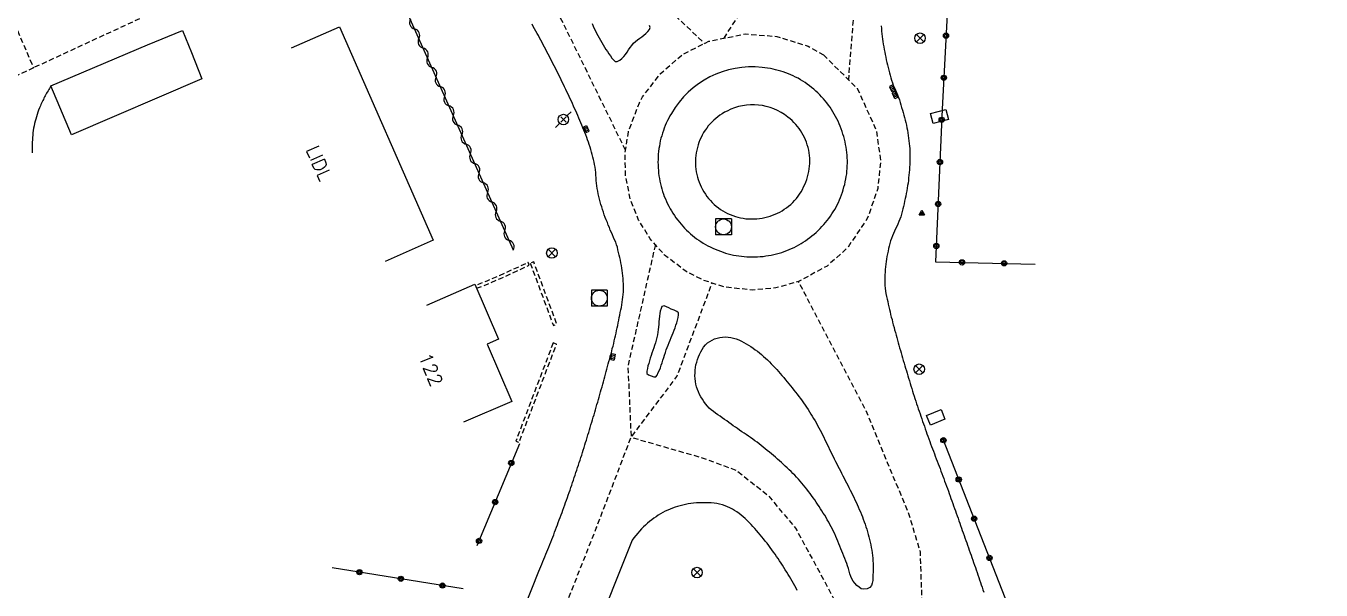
# Model space of a CAD drawing. Header units: millimetres. Extents: x 110000 to 111000, y 128000 to 129001.
# Drawn here: x 110256.8 to 110379.9, y 128179.9 to 128233.5 of the extents above; entities that cross this region are included whole.
import ezdxf
from ezdxf.enums import TextEntityAlignment as Align

# ---------------------------------------------------------------- set-up
doc = ezdxf.new("R2010")
doc.units = ezdxf.units.MM
doc.linetypes.add('DASHED', pattern=[0.75, 0.5, -0.25])
doc.layers.get('0').update_dxf_attribs({"linetype": 'CONTINUOUS'})
for name, color, linetype in [('W0001', 6, 'DASHED'), ('W0008', 7, 'CONTINUOUS'), ('W0100', 7, 'CONTINUOUS'), ('W0112', 1, 'DASHED'), ('W0310', 3, 'CONTINUOUS'), ('W0322', 7, 'CONTINUOUS'), ('W0400', 7, 'CONTINUOUS'), ('W0420', 7, 'CONTINUOUS'), ('W0454', 7, 'CONTINUOUS'), ('W0469', 7, 'CONTINUOUS'), ('W0851', 7, 'CONTINUOUS'), ('W0984', 7, 'CONTINUOUS'), ('W0991', 7, 'CONTINUOUS'), ('W1471', 7, 'CONTINUOUS')]:
    doc.layers.add(name, color=color, linetype=linetype)
doc.styles.get("Standard").update_dxf_attribs({"font": 'romans.shx', "width": 0.85})

# ---------------------------------------------------------------- blocks, each defined once
blk = doc.blocks.new('t322o')
at = {"color": 0, "linetype": 'Continuous'}
for radius in [0.25, 0.15]:
    blk.add_circle((0, 0), radius, dxfattribs=at)
blk = doc.blocks.new('t310o')
at = {"color": 0, "linetype": 'Continuous'}
for centre, start, end in [((-0.5, 0.38), 216.8699, 323.1304), ((0.5, -0.37), 36.8699, 143.1303)]:
    blk.add_arc(centre, 0.625, start, end, dxfattribs=at)
blk = doc.blocks.new('T400')
for p, q in [((-0.15, 0.3), (0.15, 0.3)), ((-0.15, -0.25), (-0.15, 0.3)), ((-0.15, 0.15), (0.15, 0.15)), ((-0.15, 0), (0.15, 0)), ((0.15, 0.3), (0.15, -0.25)), ((-0.15, -0.15), (0.15, -0.15)), ((-0.15, -0.25), (-0.15, -0.3)), ((-0.15, -0.3), (0.15, -0.3)), ((0.15, -0.3), (0.15, -0.25))]:
    blk.add_line(p, q)
blk = doc.blocks.new('T420')
for p, q in [((0.75, 0.75), (-0.75, 0.75)), ((-0.75, 0.75), (-0.75, -0.75)), ((0.75, 0.75), (0.75, -0.75)), ((0.75, -0.75), (-0.75, -0.75))]:
    blk.add_line(p, q)
blk.add_ellipse((0, 0), major_axis=(-0.53, 0.53), ratio=1, start_param=3.926991, end_param=10.210176)
blk = doc.blocks.new('T454')
for p, q in [((-0.25, 0.25), (0.25, -0.25)), ((-0.25, -0.25), (0.25, 0.25)), ((0.75, 0.75), (0.375, 0.375)), ((-0.375, -0.375), (-0.75, -0.75))]:
    blk.add_line(p, q)
blk.add_ellipse((0, 0), major_axis=(0.354, 0.354), ratio=1, start_param=5.497787143782138, end_param=11.78097245096172)
blk = doc.blocks.new('T851')
for p, q in [((-0.25, -0.15), (0, 0.32)), ((0, 0.32), (0.25, -0.15)), ((-0.25, -0.15), (0.25, -0.15))]:
    blk.add_line(p, q)
for major_axis in [(-0.106, 0.106), (-0.0354, 0.0354), (-0.0236, 0.0236)]:
    blk.add_ellipse((0, 0), major_axis=major_axis, ratio=1, start_param=3.926991, end_param=10.210176)
blk = doc.blocks.new('T1471')
at = {"color": 0, "linetype": 'Continuous', "flags": 128}
blk.add_lwpolyline([(-0.75, -0.5), (-0.75, 0.5), (0.75, 0.5), (0.75, -0.5), (-0.75, -0.5)], dxfattribs=at)
blk = doc.blocks.new('T469')
at = {"color": 0, "linetype": 'Continuous', "flags": 128}
for points in [[(-0.35, 0.35), (0.35, -0.35)], [(-0.35, -0.35), (0.35, 0.35)]]:
    blk.add_lwpolyline(points, dxfattribs=at)
at = {"color": 0, "linetype": 'Continuous'}
blk.add_circle((0, 0), 0.5, dxfattribs=at)

msp = doc.modelspace()

# ---------------------------------------------------------------- linework, layer by layer
at = {"layer": 'W0001'}
for points in [[(110255.35, 128277.45), (110251.17, 128275.71), (110241.88, 128271.82), (110239.68, 128270.91), (110257.57, 128229.51)], [(110273.1, 128236.68), (110257.57, 128229.51), (110252, 128226.87)]]:
    msp.add_lwpolyline(points, dxfattribs=at)
at = {"layer": 'W0001', "flags": 128}
for points in [[(110323.19, 128232.32), (110329.28, 128241.89), (110331.5, 128246.09), (110333.72, 128251.09), (110338.45, 128258.67), (110338.59, 128249.66), (110337.47, 128245.93), (110336.4, 128241.36), (110335.72, 128237.47), (110335, 128228.39)], [(110313.83, 128221.67), (110307.9, 128233.76), (110306, 128237.42), (110303.12, 128242.37), (110302.16, 128249.61), (110308.51, 128245.89), (110311.89, 128241.45), (110314.32, 128238.53), (110321.32, 128231.82)], [(110332.63, 128230.73), (110335.85, 128227.55), (110337.68, 128223.5), (110338.06, 128220.6), (110337.79, 128218.03), (110336.83, 128215.25), (110334.91, 128212.4), (110332.98, 128210.68), (110330.27, 128209.21), (110328.11, 128208.6), (110325.86, 128208.4), (110323.27, 128208.68), (110321.28, 128209.31), (110319.58, 128210.16), (110317.54, 128211.73), (110316.17, 128213.27), (110315.07, 128215.04), (110314.3, 128216.96), (110313.82, 128219.32), (110313.79, 128221.4), (110314.1, 128223.44), (110315.14, 128226.18), (110315.45, 128226.75), (110315.45, 128226.75), (110317.12, 128228.93), (110319.26, 128230.79), (110321.74, 128232.03), (110325.19, 128232.72), (110328.21, 128232.49), (110331.18, 128231.57), (110332.63, 128230.73)], [(110316.66, 128212.72), (110314.05, 128201.18), (110314.35, 128194.42), (110318.71, 128200.18), (110322.06, 128209.07)], [(110288.67, 128129.78), (110295.83, 128147.14), (110301.41, 128161.45), (110311.05, 128185.79), (110314.35, 128194.42), (110320.96, 128192.52), (110324.33, 128191.3), (110327.37, 128188.9), (110329.99, 128185.78), (110332.86, 128180.5), (110334.84, 128176.68), (110339.84, 128171.79), (110342.02, 128178.42), (110341.84, 128183.55), (110340.71, 128187.27), (110338.73, 128191.99), (110336.67, 128196.96), (110330.27, 128209.21)]]:
    msp.add_lwpolyline(points, dxfattribs=at)
at = {"layer": 'W0008', "flags": 128}
for points in [[(110303, 128175.14), (110305.58, 128181.69), (110305.68, 128181.92), (110305.78, 128182.15), (110305.88, 128182.38), (110305.97, 128182.61), (110306.07, 128182.84), (110306.16, 128183.08), (110306.26, 128183.31), (110306.35, 128183.54), (110306.45, 128183.77), (110306.54, 128184), (110306.63, 128184.24), (110306.72, 128184.47), (110306.82, 128184.7), (110306.91, 128184.94), (110307, 128185.17), (110307.09, 128185.4), (110307.18, 128185.64), (110307.27, 128185.87), (110307.36, 128186.11), (110307.44, 128186.34), (110307.53, 128186.57), (110307.62, 128186.81), (110307.71, 128187.04), (110307.79, 128187.28), (110307.88, 128187.51), (110307.96, 128187.75), (110308.05, 128187.99), (110308.13, 128188.22), (110308.22, 128188.46), (110308.3, 128188.69), (110308.39, 128188.93), (110308.47, 128189.17), (110308.55, 128189.4), (110308.63, 128189.64), (110308.71, 128189.88), (110308.79, 128190.12), (110308.87, 128190.35), (110308.95, 128190.59), (110309.03, 128190.83), (110309.11, 128191.07), (110309.19, 128191.3), (110309.27, 128191.54), (110309.35, 128191.78), (110309.43, 128192.02), (110309.5, 128192.26), (110309.58, 128192.49), (110309.66, 128192.73), (110309.73, 128192.97), (110309.81, 128193.21), (110309.88, 128193.45), (110309.96, 128193.69), (110310.03, 128193.93), (110310.11, 128194.16), (110310.18, 128194.4), (110310.25, 128194.64), (110310.33, 128194.88), (110310.4, 128195.12), (110310.47, 128195.36), (110310.54, 128195.6), (110310.62, 128195.84), (110310.69, 128196.08), (110310.76, 128196.32), (110310.83, 128196.56), (110310.9, 128196.8), (110310.97, 128197.04), (110311.04, 128197.28), (110311.11, 128197.52), (110311.18, 128197.76), (110311.25, 128198), (110311.32, 128198.24), (110311.39, 128198.48), (110311.46, 128198.73), (110311.52, 128198.97), (110311.59, 128199.21), (110311.66, 128199.45), (110311.73, 128199.69), (110311.79, 128199.93), (110311.86, 128200.17), (110311.92, 128200.41), (110311.99, 128200.66), (110312.06, 128200.9), (110312.12, 128201.14), (110312.19, 128201.38), (110312.25, 128201.62), (110312.32, 128201.86), (110312.38, 128202.11), (110312.45, 128202.35), (110312.51, 128202.59), (110312.57, 128202.84), (110312.64, 128203.08), (110312.7, 128203.33), (110312.76, 128203.57), (110312.81, 128203.82), (110312.87, 128204.06), (110312.93, 128204.31), (110312.98, 128204.56), (110313.04, 128204.8), (110313.09, 128205.05), (110313.14, 128205.3), (110313.19, 128205.54), (110313.23, 128205.79), (110313.28, 128206.03), (110313.33, 128206.28), (110313.38, 128206.52), (110313.43, 128206.76), (110313.48, 128207.01), (110313.52, 128207.25), (110313.55, 128207.5), (110313.58, 128207.74), (110313.61, 128207.99), (110313.62, 128208.24), (110313.63, 128208.49), (110313.63, 128208.74), (110313.62, 128209), (110313.6, 128209.25), (110313.59, 128209.5), (110313.56, 128209.75), (110313.54, 128210), (110313.51, 128210.25), (110313.47, 128210.49), (110313.43, 128210.74), (110313.38, 128210.99), (110313.34, 128211.23), (110313.29, 128211.48), (110313.23, 128211.73), (110313.17, 128211.97), (110313.11, 128212.21), (110313.05, 128212.46), (110312.97, 128212.7), (110312.89, 128212.94), (110312.79, 128213.17), (110312.69, 128213.4), (110312.59, 128213.63), (110312.48, 128213.86), (110312.38, 128214.09), (110312.29, 128214.33), (110312.19, 128214.57), (110312.1, 128214.81), (110312, 128215.06), (110311.9, 128215.3), (110311.81, 128215.55), (110311.72, 128215.79), (110311.64, 128216.04), (110311.56, 128216.29), (110311.49, 128216.54), (110311.42, 128216.78), (110311.36, 128217.03), (110311.3, 128217.28), (110311.24, 128217.53), (110311.19, 128217.79), (110311.14, 128218.04), (110311.1, 128218.29), (110311.06, 128218.54), (110311.04, 128218.8), (110311.02, 128219.05), (110311, 128219.3), (110310.99, 128219.55), (110310.96, 128219.81), (110310.93, 128220.06), (110310.89, 128220.31), (110310.84, 128220.55), (110310.78, 128220.79), (110310.72, 128221.03), (110310.66, 128221.26), (110310.59, 128221.5), (110310.52, 128221.74), (110310.45, 128221.97), (110310.38, 128222.21), (110310.3, 128222.44), (110310.22, 128222.67), (110310.14, 128222.9), (110310.05, 128223.13), (110309.96, 128223.36), (110309.87, 128223.59), (110309.78, 128223.82), (110309.68, 128224.05), (110309.58, 128224.28), (110309.49, 128224.51), (110309.39, 128224.74), (110309.29, 128224.97), (110309.19, 128225.2), (110309.09, 128225.43), (110308.98, 128225.65), (110308.88, 128225.88), (110308.78, 128226.11), (110308.68, 128226.33), (110308.57, 128226.56), (110308.47, 128226.79), (110308.36, 128227.01), (110308.25, 128227.24), (110308.15, 128227.46), (110308.04, 128227.69), (110307.93, 128227.91), (110307.82, 128228.14), (110307.71, 128228.36), (110307.6, 128228.58), (110307.49, 128228.81), (110307.38, 128229.03), (110307.27, 128229.25), (110307.16, 128229.47), (110307.05, 128229.7), (110306.93, 128229.92), (110306.82, 128230.14), (110306.71, 128230.36), (110306.59, 128230.58), (110306.48, 128230.8), (110306.36, 128231.02), (110306.25, 128231.24), (110306.13, 128231.46), (110306.01, 128231.68), (110305.89, 128231.9), (110305.78, 128232.12), (110305.66, 128232.34), (110305.54, 128232.56), (110305.42, 128232.78), (110305.3, 128233), (110305.18, 128233.22), (110305.06, 128233.44), (110304.94, 128233.65)], [(110310.64, 128233.7), (110310.75, 128233.47), (110310.86, 128233.24), (110310.97, 128233.02), (110311.08, 128232.79), (110311.2, 128232.57), (110311.32, 128232.35), (110311.44, 128232.12), (110311.57, 128231.9), (110311.69, 128231.69), (110311.83, 128231.47), (110311.96, 128231.26), (110312.1, 128231.04), (110312.24, 128230.83), (110312.39, 128230.63), (110312.54, 128230.42), (110312.7, 128230.22), (110312.83, 128230.1), (110313.04, 128230.1), (110313.28, 128230.23), (110313.49, 128230.39), (110313.67, 128230.57), (110313.83, 128230.78), (110313.97, 128231), (110314.11, 128231.22), (110314.26, 128231.43), (110314.41, 128231.64), (110314.58, 128231.84), (110314.77, 128232), (110314.97, 128232.16), (110315.17, 128232.31), (110315.38, 128232.46), (110315.58, 128232.61), (110315.77, 128232.77), (110315.95, 128232.95), (110316.11, 128233.15), (110316.18, 128233.35), (110316.11, 128233.53)], [(110338.13, 128233.5), (110338.14, 128233.25), (110338.16, 128232.99), (110338.19, 128232.74), (110338.21, 128232.49), (110338.24, 128232.24), (110338.28, 128231.99), (110338.32, 128231.75), (110338.36, 128231.5), (110338.4, 128231.25), (110338.45, 128231), (110338.49, 128230.76), (110338.55, 128230.51), (110338.6, 128230.27), (110338.66, 128230.02), (110338.71, 128229.78), (110338.77, 128229.53), (110338.84, 128229.29), (110338.9, 128229.04), (110338.97, 128228.8), (110339.04, 128228.56), (110339.11, 128228.32), (110339.18, 128228.08), (110339.27, 128227.85), (110339.37, 128227.62), (110339.48, 128227.39), (110339.58, 128227.16), (110339.68, 128226.93), (110339.77, 128226.7), (110339.85, 128226.46), (110339.92, 128226.22), (110339.99, 128225.98), (110340.06, 128225.74), (110340.13, 128225.5), (110340.2, 128225.26), (110340.27, 128225.02), (110340.33, 128224.78), (110340.39, 128224.54), (110340.45, 128224.3), (110340.51, 128224.05), (110340.56, 128223.81), (110340.61, 128223.57), (110340.65, 128223.32), (110340.69, 128223.07), (110340.73, 128222.83), (110340.76, 128222.58), (110340.79, 128222.33), (110340.82, 128222.08), (110340.83, 128221.83), (110340.84, 128221.58), (110340.85, 128221.33), (110340.85, 128221.07), (110340.85, 128220.82), (110340.85, 128220.57), (110340.84, 128220.31), (110340.82, 128220.06), (110340.81, 128219.81), (110340.79, 128219.56), (110340.76, 128219.31), (110340.73, 128219.06), (110340.7, 128218.81), (110340.67, 128218.56), (110340.63, 128218.32), (110340.59, 128218.07), (110340.55, 128217.82), (110340.5, 128217.57), (110340.46, 128217.33), (110340.4, 128217.08), (110340.35, 128216.83), (110340.3, 128216.59), (110340.24, 128216.34), (110340.18, 128216.1), (110340.12, 128215.85), (110340.05, 128215.61), (110339.98, 128215.37), (110339.9, 128215.13), (110339.81, 128214.9), (110339.71, 128214.67), (110339.6, 128214.45), (110339.49, 128214.22), (110339.39, 128213.99), (110339.28, 128213.77), (110339.18, 128213.54), (110339.09, 128213.31), (110339.01, 128213.07), (110338.94, 128212.83), (110338.88, 128212.58), (110338.82, 128212.34), (110338.77, 128212.09), (110338.72, 128211.84), (110338.67, 128211.59), (110338.63, 128211.35), (110338.6, 128211.1), (110338.57, 128210.85), (110338.54, 128210.6), (110338.51, 128210.35), (110338.5, 128210.09), (110338.48, 128209.84), (110338.47, 128209.59), (110338.47, 128209.34), (110338.47, 128209.08), (110338.47, 128208.83), (110338.49, 128208.57), (110338.52, 128208.31), (110338.57, 128208.06), (110338.62, 128207.8), (110338.68, 128207.55), (110338.74, 128207.3), (110338.79, 128207.05), (110338.85, 128206.81), (110338.91, 128206.56), (110338.96, 128206.32), (110339.02, 128206.07), (110339.08, 128205.83), (110339.15, 128205.59), (110339.21, 128205.34), (110339.27, 128205.1), (110339.34, 128204.86), (110339.4, 128204.61), (110339.47, 128204.37), (110339.53, 128204.13), (110339.6, 128203.88), (110339.67, 128203.64), (110339.73, 128203.4), (110339.8, 128203.16), (110339.87, 128202.92), (110339.94, 128202.67), (110340.01, 128202.43), (110340.08, 128202.19), (110340.15, 128201.95), (110340.22, 128201.71), (110340.3, 128201.47), (110340.37, 128201.22), (110340.44, 128200.98), (110340.51, 128200.74), (110340.58, 128200.5), (110340.66, 128200.26), (110340.73, 128200.02), (110340.8, 128199.78), (110340.87, 128199.54), (110340.95, 128199.3), (110341.02, 128199.05), (110341.1, 128198.81), (110341.17, 128198.57), (110341.25, 128198.33), (110341.33, 128198.09), (110341.41, 128197.85), (110341.48, 128197.61), (110341.56, 128197.37), (110341.64, 128197.13), (110341.73, 128196.89), (110341.81, 128196.65), (110341.89, 128196.41), (110341.97, 128196.17), (110342.05, 128195.93), (110342.14, 128195.69), (110342.22, 128195.46), (110342.3, 128195.22), (110342.39, 128194.98), (110342.47, 128194.74), (110342.56, 128194.51), (110342.65, 128194.27), (110342.73, 128194.03), (110342.82, 128193.8), (110342.91, 128193.56), (110343, 128193.33), (110343.09, 128193.09), (110343.17, 128192.85), (110343.26, 128192.62), (110343.35, 128192.38), (110343.44, 128192.15), (110343.53, 128191.91), (110343.62, 128191.67), (110343.71, 128191.44), (110343.8, 128191.2), (110343.89, 128190.97), (110343.98, 128190.73), (110344.06, 128190.5), (110344.15, 128190.26), (110344.24, 128190.02), (110344.33, 128189.79), (110344.41, 128189.55), (110344.5, 128189.31), (110344.58, 128189.08), (110344.67, 128188.84), (110344.75, 128188.61), (110344.84, 128188.37), (110344.92, 128188.14), (110345, 128187.91), (110345.09, 128187.67), (110345.17, 128187.44), (110345.25, 128187.21), (110345.34, 128186.97), (110345.42, 128186.74), (110345.5, 128186.5), (110345.59, 128186.27), (110345.67, 128186.04), (110345.75, 128185.8), (110345.83, 128185.57), (110345.92, 128185.33), (110346, 128185.1), (110346.08, 128184.86), (110346.16, 128184.63), (110346.25, 128184.4), (110346.33, 128184.16), (110346.41, 128183.93), (110346.49, 128183.69), (110346.58, 128183.46), (110346.66, 128183.22), (110346.74, 128182.99), (110346.82, 128182.76), (110346.9, 128182.52), (110346.98, 128182.29), (110347.07, 128182.05), (110347.15, 128181.82), (110347.23, 128181.58), (110347.31, 128181.35), (110347.39, 128181.11), (110347.47, 128180.88), (110347.55, 128180.64), (110347.63, 128180.41), (110347.71, 128180.17), (110347.79, 128179.94), (110347.87, 128179.7)], [(110317.49, 128206.9), (110317.29, 128206.83), (110317.2, 128206.65), (110317.13, 128206.41), (110317.08, 128206.16), (110317.04, 128205.91), (110317.02, 128205.65), (110317, 128205.4), (110316.98, 128205.15), (110316.96, 128204.89), (110316.94, 128204.64), (110316.91, 128204.39), (110316.86, 128204.14), (110316.81, 128203.89), (110316.74, 128203.64), (110316.67, 128203.39), (110316.59, 128203.15), (110316.51, 128202.91), (110316.43, 128202.66), (110316.34, 128202.42), (110316.26, 128202.18), (110316.18, 128201.93), (110316.1, 128201.69), (110316.03, 128201.44), (110315.96, 128201.19), (110315.9, 128200.94), (110315.85, 128200.69), (110315.84, 128200.49), (110316.01, 128200.35), (110316.5, 128200.17), (110316.7, 128200.17), (110316.82, 128200.33), (110316.94, 128200.56), (110317.04, 128200.79), (110317.14, 128201.02), (110317.22, 128201.26), (110317.3, 128201.5), (110317.38, 128201.75), (110317.46, 128201.99), (110317.53, 128202.23), (110317.61, 128202.47), (110317.69, 128202.71), (110317.78, 128202.95), (110317.87, 128203.18), (110317.97, 128203.42), (110318.07, 128203.65), (110318.16, 128203.88), (110318.26, 128204.12), (110318.36, 128204.35), (110318.45, 128204.58), (110318.54, 128204.82), (110318.62, 128205.06), (110318.7, 128205.3), (110318.76, 128205.54), (110318.82, 128205.79), (110318.87, 128206.04), (110318.86, 128206.24), (110318.71, 128206.36), (110318.44, 128206.48), (110318.17, 128206.6), (110317.95, 128206.7), (110317.72, 128206.8), (110317.49, 128206.9)], [(110321.25, 128202.97), (110321.44, 128203.21), (110321.63, 128203.38), (110321.83, 128203.53), (110322.05, 128203.65), (110322.28, 128203.76), (110322.52, 128203.84), (110322.78, 128203.9), (110323.05, 128203.94), (110323.32, 128203.95), (110323.58, 128203.93), (110323.84, 128203.89), (110324.09, 128203.84), (110324.34, 128203.76), (110324.59, 128203.66), (110324.83, 128203.55), (110325.07, 128203.43), (110325.29, 128203.3), (110325.52, 128203.17), (110325.73, 128203.03), (110325.95, 128202.89), (110326.15, 128202.74), (110326.36, 128202.59), (110326.56, 128202.43), (110326.75, 128202.27), (110326.94, 128202.1), (110327.13, 128201.93), (110327.32, 128201.76), (110327.5, 128201.59), (110327.67, 128201.41), (110327.85, 128201.22), (110328.02, 128201.04), (110328.19, 128200.85), (110328.36, 128200.66), (110328.53, 128200.47), (110328.69, 128200.28), (110328.86, 128200.09), (110329.02, 128199.89), (110329.18, 128199.69), (110329.34, 128199.5), (110329.5, 128199.3), (110329.66, 128199.1), (110329.82, 128198.9), (110329.98, 128198.7), (110330.14, 128198.5), (110330.3, 128198.3), (110330.45, 128198.1), (110330.6, 128197.89), (110330.75, 128197.69), (110330.89, 128197.48), (110331.03, 128197.27), (110331.17, 128197.06), (110331.31, 128196.84), (110331.44, 128196.63), (110331.57, 128196.41), (110331.7, 128196.2), (110331.83, 128195.98), (110331.96, 128195.76), (110332.08, 128195.54), (110332.2, 128195.32), (110332.32, 128195.09), (110332.44, 128194.87), (110332.55, 128194.64), (110332.67, 128194.42), (110332.78, 128194.19), (110332.89, 128193.96), (110333, 128193.73), (110333.11, 128193.5), (110333.21, 128193.27), (110333.32, 128193.04), (110333.43, 128192.81), (110333.55, 128192.59), (110333.66, 128192.36), (110333.78, 128192.13), (110333.89, 128191.9), (110334.01, 128191.68), (110334.12, 128191.45), (110334.24, 128191.22), (110334.36, 128191), (110334.48, 128190.77), (110334.6, 128190.54), (110334.71, 128190.32), (110334.83, 128190.09), (110334.95, 128189.86), (110335.06, 128189.64), (110335.18, 128189.41), (110335.29, 128189.18), (110335.4, 128188.95), (110335.51, 128188.72), (110335.62, 128188.49), (110335.73, 128188.27), (110335.84, 128188.03), (110335.94, 128187.8), (110336.04, 128187.57), (110336.14, 128187.34), (110336.24, 128187.1), (110336.33, 128186.87), (110336.42, 128186.63), (110336.51, 128186.4), (110336.59, 128186.16), (110336.67, 128185.92), (110336.75, 128185.68), (110336.82, 128185.44), (110336.89, 128185.2), (110336.96, 128184.95), (110337.02, 128184.71), (110337.08, 128184.46), (110337.13, 128184.21), (110337.17, 128183.96), (110337.22, 128183.71), (110337.25, 128183.45), (110337.29, 128183.2), (110337.31, 128182.94), (110337.33, 128182.68), (110337.35, 128182.42), (110337.35, 128182.15), (110337.36, 128181.89), (110337.35, 128181.62), (110337.34, 128181.35), (110337.33, 128181.08), (110337.31, 128180.82), (110337.27, 128180.58), (110337.19, 128180.35), (110337.03, 128180.16), (110336.78, 128180.03), (110336.48, 128179.98), (110336.23, 128180.03), (110336.02, 128180.17), (110335.82, 128180.35), (110335.63, 128180.55), (110335.46, 128180.75), (110335.33, 128180.98), (110335.23, 128181.21), (110335.15, 128181.46), (110335.08, 128181.7), (110335.01, 128181.95), (110334.93, 128182.2), (110334.84, 128182.44), (110334.75, 128182.67), (110334.65, 128182.91), (110334.56, 128183.14), (110334.47, 128183.38), (110334.37, 128183.61), (110334.28, 128183.84), (110334.19, 128184.08), (110334.1, 128184.31), (110334, 128184.54), (110333.9, 128184.78), (110333.8, 128185.01), (110333.7, 128185.24), (110333.59, 128185.47), (110333.48, 128185.69), (110333.37, 128185.92), (110333.25, 128186.14), (110333.13, 128186.36), (110333, 128186.58), (110332.88, 128186.79), (110332.75, 128187.01), (110332.62, 128187.22), (110332.49, 128187.43), (110332.36, 128187.64), (110332.22, 128187.85), (110332.08, 128188.06), (110331.94, 128188.27), (110331.8, 128188.47), (110331.66, 128188.68), (110331.51, 128188.88), (110331.36, 128189.08), (110331.21, 128189.28), (110331.06, 128189.48), (110330.9, 128189.67), (110330.74, 128189.87), (110330.58, 128190.06), (110330.42, 128190.25), (110330.25, 128190.44), (110330.08, 128190.62), (110329.91, 128190.81), (110329.73, 128190.99), (110329.56, 128191.16), (110329.38, 128191.34), (110329.2, 128191.51), (110329.01, 128191.68), (110328.83, 128191.85), (110328.64, 128192.02), (110328.45, 128192.19), (110328.26, 128192.35), (110328.07, 128192.52), (110327.88, 128192.68), (110327.69, 128192.84), (110327.5, 128193), (110327.3, 128193.16), (110327.11, 128193.32), (110326.91, 128193.48), (110326.72, 128193.63), (110326.52, 128193.79), (110326.32, 128193.94), (110326.12, 128194.09), (110325.92, 128194.24), (110325.71, 128194.39), (110325.5, 128194.53), (110325.3, 128194.67), (110325.09, 128194.81), (110324.88, 128194.95), (110324.67, 128195.1), (110324.47, 128195.24), (110324.26, 128195.38), (110324.05, 128195.52), (110323.85, 128195.67), (110323.65, 128195.82), (110323.45, 128195.97), (110323.24, 128196.12), (110323.02, 128196.27), (110322.81, 128196.41), (110322.59, 128196.56), (110322.38, 128196.71), (110322.17, 128196.86), (110321.97, 128197.03), (110321.78, 128197.2), (110321.6, 128197.39), (110321.43, 128197.59), (110321.27, 128197.81), (110321.13, 128198.03), (110320.99, 128198.26), (110320.86, 128198.49), (110320.75, 128198.73), (110320.65, 128198.97), (110320.57, 128199.22), (110320.51, 128199.47), (110320.46, 128199.73), (110320.43, 128200.01), (110320.42, 128200.27), (110320.43, 128200.54), (110320.44, 128200.8), (110320.48, 128201.06), (110320.52, 128201.31), (110320.59, 128201.56), (110320.66, 128201.81), (110320.75, 128202.05), (110320.85, 128202.28), (110320.97, 128202.52), (110321.1, 128202.75), (110321.25, 128202.97)], [(110330.15, 128179.88), (110330.03, 128180.1), (110329.91, 128180.32), (110329.79, 128180.53), (110329.66, 128180.75), (110329.54, 128180.97), (110329.41, 128181.19), (110329.28, 128181.4), (110329.15, 128181.62), (110329.01, 128181.83), (110328.88, 128182.05), (110328.74, 128182.26), (110328.6, 128182.47), (110328.46, 128182.69), (110328.32, 128182.9), (110328.18, 128183.11), (110328.03, 128183.32), (110327.88, 128183.52), (110327.73, 128183.73), (110327.58, 128183.94), (110327.43, 128184.14), (110327.27, 128184.35), (110327.11, 128184.55), (110326.95, 128184.76), (110326.79, 128184.96), (110326.62, 128185.16), (110326.45, 128185.36), (110326.28, 128185.56), (110326.11, 128185.76), (110325.93, 128185.96), (110325.75, 128186.15), (110325.57, 128186.34), (110325.39, 128186.52), (110325.2, 128186.7), (110325.01, 128186.87), (110324.81, 128187.03), (110324.61, 128187.19), (110324.41, 128187.34), (110324.19, 128187.47), (110323.98, 128187.6), (110323.75, 128187.72), (110323.52, 128187.83), (110323.28, 128187.92), (110323.03, 128188), (110322.77, 128188.07), (110322.51, 128188.13), (110322.24, 128188.17), (110321.95, 128188.19), (110321.67, 128188.21), (110321.39, 128188.21), (110321.11, 128188.21), (110320.84, 128188.2), (110320.57, 128188.18), (110320.3, 128188.16), (110320.04, 128188.13), (110319.78, 128188.09), (110319.52, 128188.04), (110319.27, 128187.98), (110319.02, 128187.92), (110318.77, 128187.85), (110318.53, 128187.77), (110318.3, 128187.69), (110318.06, 128187.6), (110317.83, 128187.5), (110317.6, 128187.39), (110317.38, 128187.27), (110317.16, 128187.15), (110316.94, 128187.02), (110316.73, 128186.88), (110316.52, 128186.74), (110316.32, 128186.58), (110316.11, 128186.42), (110315.91, 128186.26), (110315.72, 128186.08), (110315.53, 128185.9), (110315.34, 128185.71), (110315.16, 128185.51), (110314.98, 128185.3), (110314.8, 128185.09), (110314.62, 128184.87), (110314.46, 128184.64), (110306.84, 128165.61)]]:
    msp.add_lwpolyline(points, dxfattribs=at)
msp.add_lwpolyline([(110272.57, 128230.95), (110273.57, 128228.46), (110261.19, 128223.15), (110259.21, 128227.78, 0.0074), (110258.69, 128226.86, 0.0222), (110258.22, 128225.91, 0.0478), (110257.67, 128224.21, 0.047), (110257.45, 128222.44, 0.0102), (110257.44, 128221.93, 0.0034), (110257.45, 128221.43), (110257.45, 128221.43)], format="xyb", dxfattribs=at)
for points in [[(110326.81, 128229.54, 0.298234), (110318.18, 128225.18), (110318.05, 128224.95), (110317.93, 128224.72), (110317.81, 128224.49), (110317.7, 128224.26), (110317.6, 128224.02), (110317.5, 128223.78), (110317.42, 128223.55), (110317.34, 128223.31), (110317.26, 128223.06), (110317.19, 128222.82), (110317.13, 128222.57), (110317.08, 128222.33), (110317.04, 128222.08), (110317, 128221.83), (110316.97, 128221.57), (110316.94, 128221.32), (110316.93, 128221.06), (110316.92, 128220.8), (110316.91, 128220.54), (110316.92, 128220.28), (110316.93, 128220.02), (110316.95, 128219.76), (110316.97, 128219.5), (110317, 128219.25), (110317.04, 128218.99), (110317.09, 128218.74), (110317.14, 128218.49), (110317.2, 128218.25), (110317.27, 128218), (110317.34, 128217.76), (110317.43, 128217.52), (110317.51, 128217.28), (110317.61, 128217.05), (110317.71, 128216.82), (110317.82, 128216.59), (110317.94, 128216.36), (110318.06, 128216.13), (110318.19, 128215.91), (110318.33, 128215.69), (110318.47, 128215.47), (110318.62, 128215.25), (110318.78, 128215.05), (110318.94, 128214.84), (110319.1, 128214.65), (110319.27, 128214.46), (110319.44, 128214.27), (110319.62, 128214.09), (110319.8, 128213.92), (110319.99, 128213.75), (110320.18, 128213.59), (110320.38, 128213.43), (110320.58, 128213.28), (110320.78, 128213.14), (110320.99, 128213), (110321.21, 128212.86), (110321.43, 128212.73), (110321.65, 128212.61), (110321.88, 128212.49), (110322.12, 128212.38), (110322.35, 128212.28), (110322.6, 128212.18), (110322.85, 128212.08), (110323.09, 128212), (110323.34, 128211.92), (110323.59, 128211.85), (110323.84, 128211.79), (110324.09, 128211.73), (110324.34, 128211.68), (110324.59, 128211.64), (110324.84, 128211.61), (110325.09, 128211.58), (110325.35, 128211.56), (110325.6, 128211.55), (110325.86, 128211.55), (110326.12, 128211.55), (110326.37, 128211.56), (110326.63, 128211.58), (110326.89, 128211.6), (110327.15, 128211.64), (110327.41, 128211.68), (110327.67, 128211.73), (110327.92, 128211.78), (110328.17, 128211.84), (110328.42, 128211.91), (110328.67, 128211.98), (110328.91, 128212.06), (110329.14, 128212.15), (110329.38, 128212.24), (110329.61, 128212.34), (110329.84, 128212.45), (110330.06, 128212.56), (110330.28, 128212.68), (110330.5, 128212.81), (110330.71, 128212.94), (110330.92, 128213.08), (110331.13, 128213.23), (110331.34, 128213.38), (110331.54, 128213.54), (110331.74, 128213.71), (110331.93, 128213.88), (110332.13, 128214.06), (110332.31, 128214.24), (110332.49, 128214.43), (110332.67, 128214.62), (110332.83, 128214.81), (110332.99, 128215.01), (110333.15, 128215.21), (110333.3, 128215.42), (110333.44, 128215.63), (110333.57, 128215.84), (110333.7, 128216.06), (110333.83, 128216.28), (110333.94, 128216.5), (110334.05, 128216.73), (110334.16, 128216.96), (110334.26, 128217.2), (110334.35, 128217.44), (110334.43, 128217.69), (110334.51, 128217.93), (110334.58, 128218.19), (110334.65, 128218.44), (110334.71, 128218.69), (110334.76, 128218.95), (110334.8, 128219.2), (110334.84, 128219.45), (110334.87, 128219.7), (110334.89, 128219.95), (110334.9, 128220.21), (110334.91, 128220.46), (110334.91, 128220.71), (110334.9, 128220.96), (110334.88, 128221.21), (110334.86, 128221.47), (110334.83, 128221.72), (110334.79, 128221.97), (110334.74, 128222.22), (110334.69, 128222.47), (110334.63, 128222.72), (110334.56, 128222.97), (110334.49, 128223.22), (110334.4, 128223.47), (110334.32, 128223.72), (110334.22, 128223.96), (110334.12, 128224.2), (110334.02, 128224.43), (110333.9, 128224.67), (110333.79, 128224.89), (110333.66, 128225.12), (110333.53, 128225.34), (110333.4, 128225.55), (110333.26, 128225.76), (110333.11, 128225.97), (110332.96, 128226.17), (110332.8, 128226.37), (110332.63, 128226.56), (110332.46, 128226.76), (110332.28, 128226.94), (110332.1, 128227.12), (110331.91, 128227.3), (110331.71, 128227.47), (110331.51, 128227.64), (110331.3, 128227.81), (110331.09, 128227.96), (110330.88, 128228.11), (110330.66, 128228.25), (110330.44, 128228.38), (110330.22, 128228.51), (110329.99, 128228.63), (110329.76, 128228.74), (110329.53, 128228.84), (110329.3, 128228.94), (110329.06, 128229.03), (110328.82, 128229.11), (110328.58, 128229.19), (110328.34, 128229.26), (110328.09, 128229.32), (110327.84, 128229.38), (110327.59, 128229.43), (110327.33, 128229.47), (110327.07, 128229.51)], [(110329.26, 128224.83, 0.296426), (110323.47, 128225.4), (110323.24, 128225.28), (110323.02, 128225.15), (110322.8, 128225.01), (110322.6, 128224.86), (110322.4, 128224.7), (110322.21, 128224.54), (110322.03, 128224.36), (110321.86, 128224.18), (110321.69, 128223.99), (110321.54, 128223.78), (110321.39, 128223.57), (110321.25, 128223.35), (110321.12, 128223.12), (110321, 128222.89), (110320.9, 128222.66), (110320.8, 128222.42), (110320.72, 128222.18), (110320.65, 128221.93), (110320.59, 128221.68), (110320.54, 128221.43), (110320.51, 128221.18), (110320.49, 128220.92), (110320.48, 128220.66), (110320.48, 128220.4), (110320.49, 128220.14), (110320.52, 128219.88), (110320.55, 128219.63), (110320.6, 128219.38), (110320.66, 128219.13), (110320.73, 128218.89), (110320.82, 128218.65), (110320.91, 128218.42), (110321.02, 128218.19), (110321.14, 128217.96), (110321.27, 128217.74), (110321.41, 128217.52), (110321.56, 128217.3), (110321.72, 128217.1), (110321.89, 128216.9), (110322.07, 128216.71), (110322.25, 128216.54), (110322.44, 128216.37), (110322.65, 128216.21), (110322.85, 128216.06), (110323.07, 128215.92), (110323.3, 128215.79), (110323.53, 128215.68), (110323.77, 128215.57), (110324.02, 128215.47), (110324.26, 128215.39), (110324.51, 128215.32), (110324.76, 128215.26), (110325.01, 128215.22), (110325.27, 128215.18), (110325.52, 128215.16), (110325.78, 128215.16), (110326.03, 128215.16), (110326.29, 128215.18), (110326.55, 128215.2), (110326.81, 128215.24), (110327.06, 128215.29), (110327.31, 128215.35), (110327.56, 128215.42), (110327.8, 128215.5), (110328.03, 128215.6), (110328.26, 128215.7), (110328.48, 128215.81), (110328.7, 128215.93), (110328.91, 128216.07), (110329.12, 128216.22), (110329.32, 128216.37), (110329.52, 128216.54), (110329.71, 128216.73), (110329.89, 128216.91), (110330.06, 128217.11), (110330.22, 128217.31), (110330.37, 128217.52), (110330.51, 128217.74), (110330.64, 128217.96), (110330.75, 128218.19), (110330.86, 128218.42), (110330.96, 128218.66), (110331.04, 128218.91), (110331.12, 128219.16), (110331.18, 128219.41), (110331.24, 128219.67), (110331.28, 128219.92), (110331.31, 128220.17), (110331.33, 128220.42), (110331.34, 128220.67), (110331.33, 128220.93), (110331.31, 128221.18), (110331.28, 128221.43), (110331.24, 128221.68), (110331.18, 128221.93), (110331.1, 128222.18), (110331.02, 128222.43), (110330.93, 128222.66), (110330.82, 128222.89), (110330.71, 128223.12), (110330.59, 128223.33), (110330.45, 128223.54), (110330.31, 128223.75), (110330.16, 128223.94), (110330, 128224.13), (110329.82, 128224.31), (110329.65, 128224.49), (110329.46, 128224.66)]]:
    msp.add_lwpolyline(points, format="xyb", close=True, dxfattribs=at)
at = {"layer": 'W0008'}
msp.add_polyline3d([(110259.21, 128227.78, 0), (110268.41, 128231.69, 0), (110271.73, 128233.04, 0), (110272.57, 128230.95, 0), (110272.57, 128230.95, 0)], dxfattribs=at)
at = {"layer": 'W0100', "flags": 128}
for points in [[(110282.07, 128231.39), (110286.64, 128233.4), (110295.55, 128213.13), (110290.97, 128211.12)], [(110294.93, 128206.97), (110299.52, 128208.95), (110301.77, 128203.74), (110300.67, 128203.25), (110303.02, 128197.83), (110298.44, 128195.84)]]:
    msp.add_lwpolyline(points, dxfattribs=at)
at = {"layer": 'W0112', "flags": 128}
msp.add_lwpolyline([(110299.68, 128208.57), (110300.16, 128208.75), (110300.76, 128209), (110301.94, 128209.5), (110304.68, 128210.76), (110304.57, 128211.01), (110301.83, 128209.76), (110300.65, 128209.26), (110300.06, 128209.01), (110299.58, 128208.83)], dxfattribs=at)
for points in [[(110304.77, 128210.96), (110306.97, 128205.03), (110307.3, 128205.15), (110305.1, 128211.08)], [(110306.95, 128203.38), (110303.4, 128194.05), (110303.71, 128193.93), (110307.27, 128203.26)]]:
    msp.add_lwpolyline(points, close=True, dxfattribs=at)
at = {"layer": 'W0310', "flags": 128}
msp.add_lwpolyline([(110303.17, 128212.2), (110292, 128237.19)], dxfattribs=at)
at = {"layer": 'W0322', "flags": 128}
for points in [[(110348.55, 128253.86), (110345.22, 128245.86), (110344.65, 128239.45), (110343.91, 128225.57), (110343.29, 128211.08), (110352.74, 128210.87)], [(110303.74, 128193.81), (110299.71, 128184.12)], [(110384.26, 128147.3), (110356.9, 128161.3), (110343.97, 128194.29)], [(110298.41, 128180.03), (110285.95, 128182.03)]]:
    msp.add_lwpolyline(points, dxfattribs=at)

# ---------------------------------------------------------------- block references
at = {"layer": 'W0310', "rotation": 114.0764235778628}
for p in [(110293.79, 128233.2), (110294.6, 128231.38), (110295.42, 128229.55), (110296.23, 128227.72), (110297.05, 128225.9), (110297.87, 128224.07), (110298.68, 128222.25), (110299.5, 128220.42), (110300.31, 128218.59), (110301.13, 128216.77), (110301.94, 128214.94), (110302.76, 128213.12)]:
    msp.add_blockref('t310o', p, dxfattribs=at)
at = {"layer": 'W0322'}
for p, rotation in [((110344.28, 128232.56), 266.9648545025281), ((110344.07, 128228.56), 266.9648545025281), ((110343.87, 128224.57), 267.5456961354495), ((110343.7, 128220.57), 267.5456961354495), ((110343.53, 128216.57), 267.5456961354495), ((110343.36, 128212.58), 267.5456961354495), ((110345.8, 128211.03), 358.7073720486866), ((110349.8, 128210.94), 358.7073720486866), ((110344.03, 128194.14), 111.4041999969129), ((110302.97, 128191.97), 247.4738119386173), ((110345.49, 128190.41), 111.4041999969129), ((110301.44, 128188.27), 247.4738119386173), ((110346.95, 128186.69), 111.4041999969129), ((110299.91, 128184.58), 247.4738119386173), ((110348.41, 128182.96), 111.4041999969129), ((110288.54, 128181.61), 170.8796058503647), ((110292.48, 128180.98), 170.8796058503647), ((110296.43, 128180.34), 170.8796058503647)]:
    msp.add_blockref('t322o', p, dxfattribs=dict(at, rotation=rotation))
at = {"layer": 'W0400'}
for p, rotation in [((110339.17, 128227.52), 205.8740275622999), ((110339.42, 128226.91), 203.5649507612974), ((110310.11, 128223.7), 24.32450142212083), ((110312.63, 128202.06), 349.2386696296085)]:
    msp.add_blockref('T400', p, dxfattribs=dict(at, rotation=rotation))
at = {"layer": 'W0420'}
for p in [(110323.14, 128214.4), (110311.34, 128207.63)]:
    msp.add_blockref('T420', p, dxfattribs=at)
at = {"layer": 'W0454'}
msp.add_blockref('T454', (110307.92, 128224.59), dxfattribs=at)
at = {"layer": 'W0469'}
for p in [(110341.81, 128232.32), (110306.83, 128211.92), (110341.73, 128200.88), (110320.62, 128181.57)]:
    msp.add_blockref('T469', p, dxfattribs=at)
at = {"layer": 'W0851'}
msp.add_blockref('T851', (110341.98, 128215.68), dxfattribs=at)
at = {"layer": 'W1471'}
for p, rotation in [((110343.66, 128224.88), 14.95084979932326), ((110343.3, 128196.32), 202.1011508520664)]:
    msp.add_blockref('T1471', p, dxfattribs=dict(at, rotation=rotation))

# ---------------------------------------------------------------- texts
at = {"layer": 'W0984'}
msp.add_text('LIDL', height=1.25, rotation=293.7085, dxfattribs=at).set_placement((110284.69, 128220.45), align=Align.MIDDLE)
at = {"layer": 'W0991'}
msp.add_text('122', height=1.25, rotation=292.6785, dxfattribs=at).set_placement((110295.32, 128200.86), align=Align.MIDDLE)

doc.saveas('drawing.dxf')
